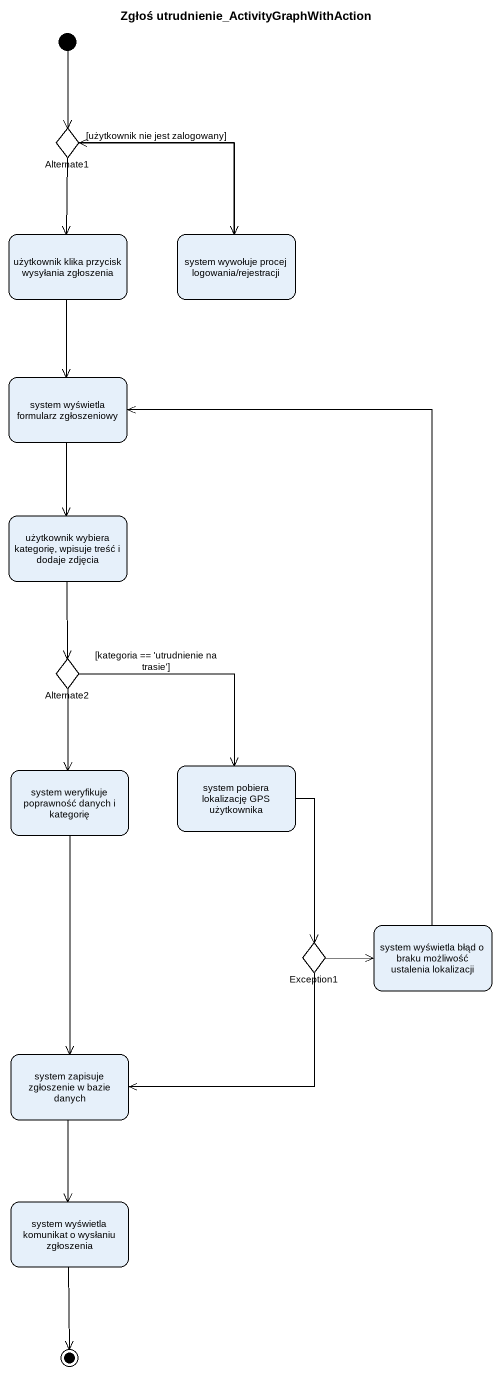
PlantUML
@startuml
title Zgłoś utrudnienie_ActivityGraphWithAction
hide empty description
state Alternate1 <<choice>>
state "użytkownik klika przycisk wysyłania zgłoszenia" as użytkownik_klika_przycisk
state "system wywołuje procej logowania/rejestracji" as system_wywołuje_procej
state "system wyświetla formularz zgłoszeniowy" as system_wyświetla_formularz
state "użytkownik wybiera kategorię, wpisuje treść i dodaje zdjęcia" as użytkownik_wybiera
state Alternate2 <<choice>>
state "system weryfikuje poprawność danych i kategorię" as system_weryfikuje
state "system pobiera lokalizację GPS użytkownika" as system_pobiera_lokalizację
state Exception1 <<choice>>
state "system wyświetla błąd o braku możliwość ustalenia lokalizacji" as system_wyświetla_błąd_o
state "system zapisuje zgłoszenie w bazie danych" as system_zapisuje_zgłoszenie
state "system wyświetla komunikat o wysłaniu zgłoszenia" as system_wyświetla_komunikat
[*] --> Alternate1
Alternate1 --> użytkownik_klika_przycisk
Alternate1 --> system_wywołuje_procej : [użytkownik nie jest zalogowany]
użytkownik_klika_przycisk --> system_wyświetla_formularz
system_wywołuje_procej -up-> Alternate1
system_wyświetla_formularz --> użytkownik_wybiera
użytkownik_wybiera --> Alternate2
Alternate2 --> system_weryfikuje
Alternate2 --> system_pobiera_lokalizację : [kategoria == 'utrudnienie na trasie']
system_weryfikuje --> system_zapisuje_zgłoszenie
system_pobiera_lokalizację --> Exception1
Exception1 -right-> system_wyświetla_błąd_o
Exception1 -left-> system_zapisuje_zgłoszenie
system_wyświetla_błąd_o -up-> system_wyświetla_formularz
system_zapisuje_zgłoszenie --> system_wyświetla_komunikat
system_wyświetla_komunikat --> [*]
@enduml
